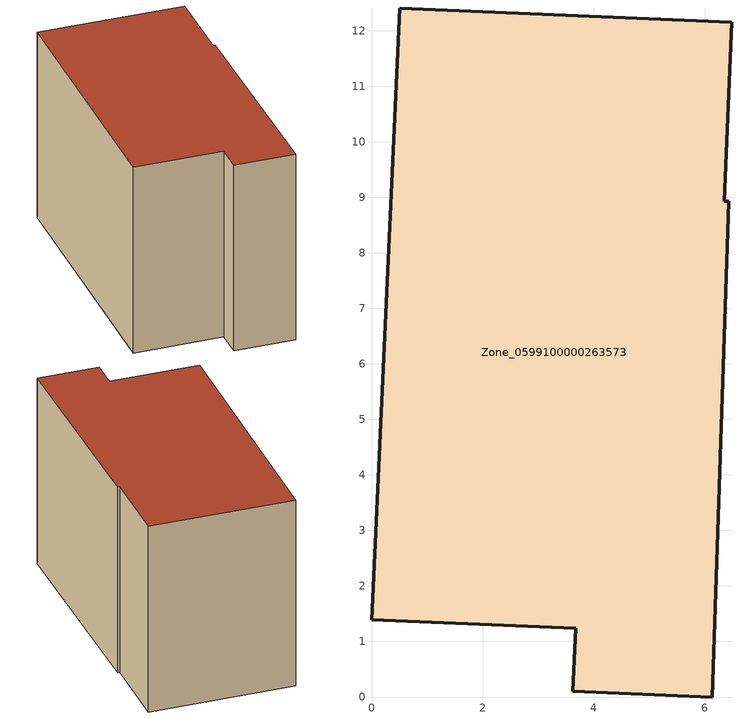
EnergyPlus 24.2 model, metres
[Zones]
Zone_0599100000263573
 floor ground (C_G): 3.62,0.11 3.67,1.24 0,1.4 0.5,12.41 6.48,12.15 6.35,8.93 6.43,8.93 6.13,0 z1.02
 wall outside (C_F): 3.67,1.24 3.62,0.11 6.13,0 6.43,8.93 6.35,8.93 6.48,12.15 0.5,12.41 0,1.4 3.67,1.24 z1.02:9.21
 roof outside (C_R): 0.5,12.41 0,1.4 3.67,1.24 3.62,0.11 6.13,0 6.43,8.93 6.35,8.93 6.48,12.15 z9.21
[BUILDING]
Pand.0599100000263573: North Axis=0; Terrain=City; Loads Convergence Tolerance Value=0.04; Temperature Convergence Tolerance Value=0.4; Solar Distribution=FullExterior; Maximum Number of Warmup Days=25; Minimum Number of Warmup Days=1
[Site:Location]
Rotterdam.The.Hague.AP_ZH_NLD Design_Conditions: Latitude=51.96; Longitude=4.45; Time Zone=1; Elevation=-4.5
[SITE:GROUNDTEMPERATURE:BUILDINGSURFACE]
18, 18, 18, 18, 18, 18, 18, 18, 18, 18, 18, 18
[MATERIAL] Thermal Absorptance=0.9; Solar Absorptance=0.7; Visible Absorptance=0.7
Name | Roughness | Thickness | Conductivity | Density | Specific Heat
G.TI.1975-1991 | MediumSmooth | 0.15 | 0.288461 | 540 | 1210
F.TI.1975-1991 | Rough | 0.3 | 0.230769 | 1920 | 840
R.TI.1975-1991 | MediumRough | 0.2 | 0.153846 | 1500 | 1000
[CONSTRUCTION]
C_G: G.TI.1975-1991
C_F: F.TI.1975-1991
C_R: R.TI.1975-1991
[ZONE]
Zone_0599100000263573: Type=1; Multiplier=1; Ceiling Height=Autocalculate; Volume=Autocalculate; Floor Area=autocalculate; Part of Total Floor Area=Yes
[ZONEINFILTRATION:DESIGNFLOWRATE]
Infil_Zone_0599100000263573: Zone or ZoneList or Space or SpaceList=Zone_0599100000263573; Schedule=AlwaysOn; Design Flow Rate Calculation Method=Flow/Area; Flow Rate per Floor Area=0.003; Constant Term Coefficient=1; Temperature Term Coefficient=0; Velocity Term Coefficient=0; Velocity Squared Term Coefficient=0
[HVACTEMPLATE:ZONE:IDEALLOADSAIRSYSTEM]
Zone_0599100000263573: Maximum Heating Supply Air Temperature=50; Minimum Cooling Supply Air Temperature=13; Maximum Heating Supply Air Humidity Ratio=0.0156; Minimum Cooling Supply Air Humidity Ratio=0.0077; Heating Limit=NoLimit; Cooling Limit=NoLimit; Dehumidification Control Type=ConstantSensibleHeatRatio; Cooling Sensible Heat Ratio=0.7; Dehumidification Setpoint=60; Humidification Control Type=None; Humidification Setpoint=30; Outdoor Air Method=None; Outdoor Air Flow Rate per Person=0.00944; Outdoor Air Flow Rate per Zone Floor Area=0; Outdoor Air Flow Rate per Zone=0; Demand Controlled Ventilation Type=None; Outdoor Air Economizer Type=NoEconomizer; Heat Recovery Type=None; Sensible Heat Recovery Effectiveness=0.7; Latent Heat Recovery Effectiveness=0.65
[ZONECONTROL:THERMOSTAT]
ThermostatControl_Zone_0599100000263573: Zone or ZoneList=Zone_0599100000263573; Control Type Schedule=DualSetpointControlType; Control 1=Thermostat_Zone_0599100000263573; Temperature Difference Between Cutout And Setpoint=0
[THERMOSTATSETPOINT:DUALSETPOINT]
Thermostat_Zone_0599100000263573: Heating Setpoint Temperature Schedule=HeatingSetpoint_Zone_0599100000263573; Cooling Setpoint Temperature Schedule=CoolingSetpoint_Zone_0599100000263573
[SCHEDULE:COMPACT]
HeatingSetpoint_Zone_0599100000263573: Through: 12/31, For: AllDays, Until: 24:00, 21
CoolingSetpoint_Zone_0599100000263573: Through: 12/31, For: AllDays, Until: 24:00, 24
DualSetpointControlType: Through: 12/31, For: AllDays, Until: 24:00, 4
AlwaysOn: Through: 12/31, For: AllDays, Until: 24:00, 1
